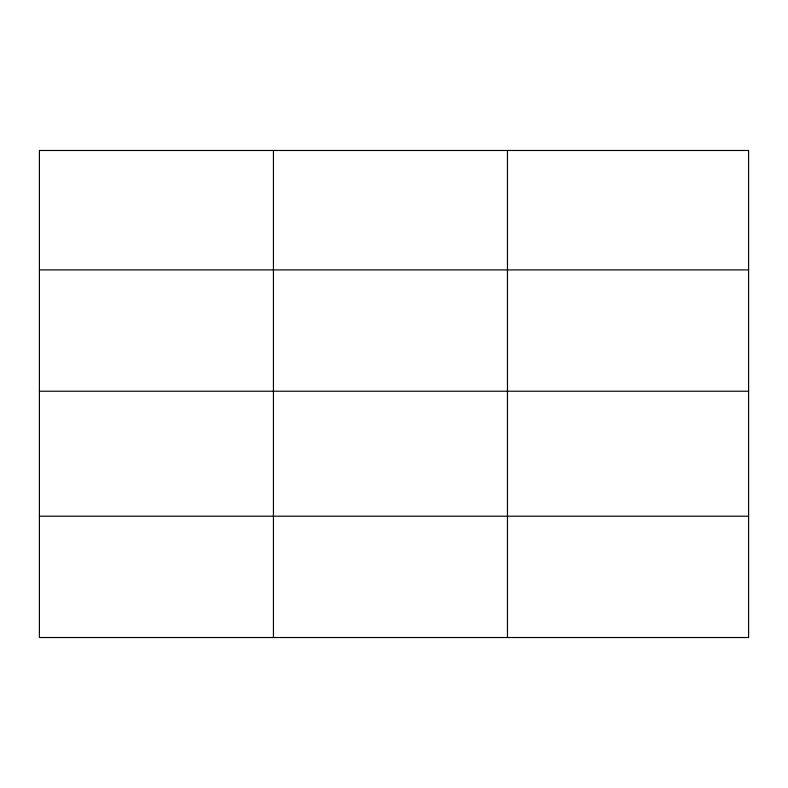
<?xml version="1.0" encoding="UTF-8"?>
<svg xmlns="http://www.w3.org/2000/svg" width="788" height="788" viewBox="0 0 788 788"><rect width="100%" height="100%" fill="white"/><g stroke="black" fill="none" stroke-linecap="round" stroke-linejoin="round"><path stroke-width="1.18" d="M748.6 391.222L748.6 150.478L39.4 150.478L39.4 637.522L748.6 637.522L748.6 391.222L39.4 391.222M39.4 269.91L748.6 269.91M39.4 516.209L748.6 516.209M507.472 150.478L507.472 637.522M273.436 150.478L273.436 637.522"/></g></svg>
